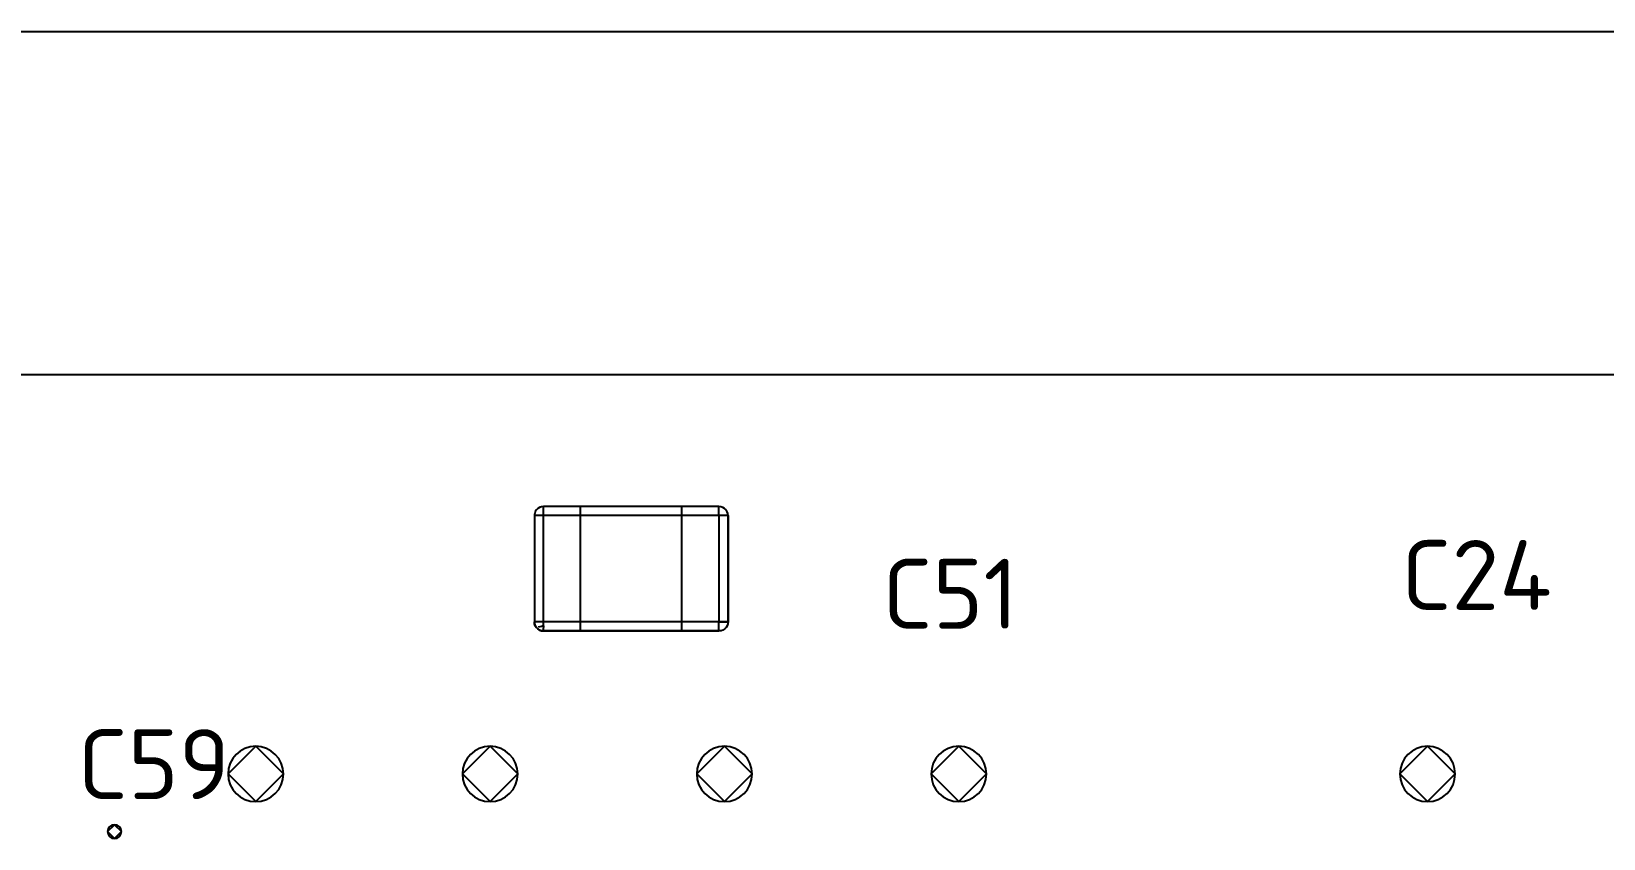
# Model space of a CAD drawing. Header units: inches. Extents: x 5 to 589, y -420 to -5.
# Drawn here: x 450.82 to 484.9, y -75 to -57.5 of the extents above; entities that cross this region are included whole.
import ezdxf

# ---------------------------------------------------------------- set-up
doc = ezdxf.new("R2010")
doc.units = ezdxf.units.IN
doc.header["$MEASUREMENT"] = 0
doc.styles.add('ISOCPEUR0', font='isocpeur.ttf', dxfattribs={"height": 2.87999})

msp = doc.modelspace()

# ---------------------------------------------------------------- linework, layer by layer
at = {"color": 18, "true_color": 0x000000}
for p, q in [((440, -57.5), (504.565, -57.5)), ((511.374, -64.947), (359.374, -64.947)), ((461.88, -67.803), (461.838, -67.817)), ((461.88, -67.803), (461.838, -67.817)), ((461.872, -67.805), (461.84, -67.815)), ((461.924, -67.797), (461.88, -67.803)), ((461.924, -67.797), (461.88, -67.803)), ((461.88, -67.801), (461.88, -67.803)), ((462.724, -67.797), (461.924, -67.797)), ((461.924, -67.803), (461.924, -67.797)), ((462.724, -67.797), (461.924, -67.797)), ((461.924, -67.817), (461.924, -67.803)), ((464.924, -67.797), (462.724, -67.797)), ((462.724, -67.803), (462.724, -67.797)), ((464.924, -67.797), (462.724, -67.797)), ((462.724, -67.803), (462.724, -67.797)), ((462.724, -67.817), (462.724, -67.803)), ((462.724, -67.817), (462.724, -67.803)), ((465.724, -67.797), (464.924, -67.797)), ((464.924, -67.803), (464.924, -67.797)), ((465.724, -67.797), (464.924, -67.797)), ((464.924, -67.803), (464.924, -67.797)), ((464.924, -67.817), (464.924, -67.803)), ((464.924, -67.817), (464.924, -67.803)), ((465.768, -67.803), (465.724, -67.797)), ((465.724, -67.803), (465.724, -67.797)), ((465.768, -67.803), (465.724, -67.797)), ((465.724, -67.817), (465.724, -67.803)), ((465.81, -67.817), (465.768, -67.803)), ((465.81, -67.817), (465.768, -67.803)), ((461.728, -67.955), (461.724, -67.997)), ((461.728, -67.955), (461.724, -67.997)), ((461.724, -67.997), (461.724, -70.297)), ((461.73, -67.997), (461.724, -67.997)), ((461.724, -67.997), (461.724, -70.297)), ((461.732, -67.947), (461.728, -67.955)), ((461.732, -67.947), (461.728, -67.955)), ((461.73, -67.953), (461.728, -67.953)), ((461.744, -67.997), (461.73, -67.997)), ((461.744, -67.909), (461.732, -67.947)), ((461.744, -67.909), (461.732, -67.947)), ((461.768, -67.871), (461.744, -67.909)), ((461.768, -67.871), (461.744, -67.909)), ((461.768, -67.997), (461.744, -67.997)), ((461.782, -67.855), (461.768, -67.871)), ((461.768, -67.871), (461.768, -67.873)), ((461.8, -67.997), (461.768, -67.997)), ((461.782, -67.855), (461.77, -67.871)), ((461.8, -67.841), (461.782, -67.855)), ((461.8, -67.841), (461.782, -67.855)), ((461.838, -67.817), (461.8, -67.841)), ((461.838, -67.817), (461.8, -67.841)), ((461.806, -67.835), (461.8, -67.841)), ((461.838, -67.997), (461.8, -67.997)), ((461.83, -67.821), (461.806, -67.835)), ((461.84, -67.815), (461.838, -67.817)), ((461.88, -67.997), (461.838, -67.997)), ((461.924, -67.997), (461.88, -67.997)), ((461.924, -67.841), (461.924, -67.817)), ((461.924, -67.873), (461.924, -67.841)), ((461.924, -67.911), (461.924, -67.873)), ((461.924, -67.953), (461.924, -67.911)), ((461.924, -67.997), (461.924, -67.953)), ((461.924, -70.297), (461.924, -67.997)), ((462.724, -67.997), (461.924, -67.997)), ((462.724, -67.841), (462.724, -67.817)), ((462.724, -67.841), (462.724, -67.817)), ((462.724, -67.873), (462.724, -67.841)), ((462.724, -67.873), (462.724, -67.841)), ((462.724, -67.911), (462.724, -67.873)), ((462.724, -67.911), (462.724, -67.873)), ((462.724, -67.953), (462.724, -67.911)), ((462.724, -67.953), (462.724, -67.911)), ((462.724, -67.997), (462.724, -67.953)), ((462.724, -67.997), (462.724, -67.953)), ((462.724, -70.297), (462.724, -67.997)), ((462.724, -70.297), (462.724, -67.997)), ((464.924, -67.997), (462.724, -67.997)), ((464.924, -67.841), (464.924, -67.817)), ((464.924, -67.841), (464.924, -67.817)), ((464.924, -67.873), (464.924, -67.841)), ((464.924, -67.873), (464.924, -67.841)), ((464.924, -67.911), (464.924, -67.873)), ((464.924, -67.911), (464.924, -67.873)), ((464.924, -67.953), (464.924, -67.911)), ((464.924, -67.953), (464.924, -67.911)), ((464.924, -67.997), (464.924, -67.953)), ((464.924, -67.997), (464.924, -67.953)), ((464.924, -70.297), (464.924, -67.997)), ((464.924, -70.297), (464.924, -67.997)), ((465.724, -67.997), (464.924, -67.997)), ((465.724, -67.841), (465.724, -67.817)), ((465.724, -67.873), (465.724, -67.841)), ((465.724, -67.911), (465.724, -67.873)), ((465.724, -67.953), (465.724, -67.911)), ((465.724, -67.997), (465.724, -67.953)), ((465.768, -67.997), (465.724, -67.997)), ((465.724, -67.997), (465.724, -70.297)), ((465.81, -67.997), (465.768, -67.997)), ((465.848, -67.841), (465.81, -67.817)), ((465.848, -67.841), (465.81, -67.817)), ((465.848, -67.997), (465.81, -67.997)), ((465.88, -67.873), (465.848, -67.841)), ((465.88, -67.873), (465.848, -67.841)), ((465.88, -67.997), (465.848, -67.997)), ((465.904, -67.911), (465.88, -67.873)), ((465.904, -67.911), (465.88, -67.873)), ((465.904, -67.997), (465.88, -67.997)), ((465.918, -67.953), (465.904, -67.911)), ((465.918, -67.953), (465.904, -67.911)), ((465.918, -67.997), (465.904, -67.997)), ((465.924, -67.997), (465.918, -67.953)), ((465.924, -67.997), (465.918, -67.953)), ((465.924, -67.997), (465.918, -67.997)), ((465.924, -70.297), (465.924, -67.997)), ((465.924, -67.997), (465.924, -70.297)), ((461.724, -70.297), (461.73, -70.341)), ((461.73, -70.297), (461.724, -70.297)), ((461.73, -70.341), (461.724, -70.297)), ((461.744, -70.297), (461.73, -70.297)), ((461.73, -70.341), (461.744, -70.383)), ((461.744, -70.383), (461.73, -70.341)), ((461.768, -70.297), (461.744, -70.297)), ((461.744, -70.383), (461.768, -70.421)), ((461.768, -70.421), (461.744, -70.383)), ((461.8, -70.297), (461.768, -70.297)), ((461.768, -70.421), (461.8, -70.453)), ((461.8, -70.453), (461.768, -70.421)), ((461.838, -70.297), (461.8, -70.297)), ((461.8, -70.453), (461.838, -70.477)), ((461.838, -70.477), (461.8, -70.453)), ((461.844, -70.409), (461.808, -70.413)), ((461.88, -70.297), (461.838, -70.297)), ((461.838, -70.477), (461.88, -70.493)), ((461.88, -70.493), (461.838, -70.477)), ((461.882, -70.401), (461.844, -70.409)), ((461.924, -70.297), (461.88, -70.297)), ((461.88, -70.493), (461.924, -70.497)), ((461.924, -70.497), (461.88, -70.493)), ((461.924, -70.387), (461.882, -70.401)), ((461.924, -70.327), (461.924, -70.297)), ((462.724, -70.297), (461.924, -70.297)), ((461.924, -70.357), (461.924, -70.327)), ((461.924, -70.387), (461.924, -70.357)), ((461.924, -70.387), (461.924, -70.423)), ((461.924, -70.455), (461.924, -70.423)), ((461.924, -70.477), (461.924, -70.455)), ((461.924, -70.493), (461.924, -70.477)), ((461.924, -70.497), (461.924, -70.493)), ((461.924, -70.497), (462.724, -70.497)), ((462.724, -70.497), (461.924, -70.497)), ((462.724, -70.341), (462.724, -70.297)), ((462.724, -70.341), (462.724, -70.297)), ((464.924, -70.297), (462.724, -70.297)), ((462.724, -70.383), (462.724, -70.341)), ((462.724, -70.383), (462.724, -70.341)), ((462.724, -70.421), (462.724, -70.383)), ((462.724, -70.421), (462.724, -70.383)), ((462.724, -70.453), (462.724, -70.421)), ((462.724, -70.453), (462.724, -70.421)), ((462.724, -70.477), (462.724, -70.453)), ((462.724, -70.477), (462.724, -70.453)), ((462.724, -70.493), (462.724, -70.477)), ((462.724, -70.493), (462.724, -70.477)), ((462.724, -70.497), (462.724, -70.493)), ((462.724, -70.497), (462.724, -70.493)), ((462.724, -70.497), (464.924, -70.497)), ((464.924, -70.497), (462.724, -70.497)), ((464.924, -70.341), (464.924, -70.297)), ((464.924, -70.341), (464.924, -70.297)), ((465.724, -70.297), (464.924, -70.297)), ((464.924, -70.383), (464.924, -70.341)), ((464.924, -70.383), (464.924, -70.341)), ((464.924, -70.421), (464.924, -70.383)), ((464.924, -70.421), (464.924, -70.383)), ((464.924, -70.453), (464.924, -70.421)), ((464.924, -70.453), (464.924, -70.421)), ((464.924, -70.477), (464.924, -70.453)), ((464.924, -70.477), (464.924, -70.453)), ((464.924, -70.493), (464.924, -70.477)), ((464.924, -70.493), (464.924, -70.477)), ((464.924, -70.497), (464.924, -70.493)), ((464.924, -70.497), (464.924, -70.493)), ((464.924, -70.497), (465.724, -70.497)), ((465.724, -70.497), (464.924, -70.497)), ((465.724, -70.497), (465.724, -70.297)), ((465.724, -70.297), (465.924, -70.297)), ((465.724, -70.341), (465.724, -70.297)), ((465.768, -70.297), (465.724, -70.297)), ((465.724, -70.383), (465.724, -70.341)), ((465.724, -70.421), (465.724, -70.383)), ((465.724, -70.453), (465.724, -70.421)), ((465.724, -70.477), (465.724, -70.453)), ((465.724, -70.493), (465.724, -70.477)), ((465.724, -70.497), (465.724, -70.493)), ((465.766, -70.493), (465.724, -70.497)), ((465.774, -70.491), (465.766, -70.493)), ((465.81, -70.297), (465.768, -70.297)), ((465.768, -70.493), (465.768, -70.493)), ((465.812, -70.477), (465.774, -70.491)), ((465.848, -70.297), (465.81, -70.297)), ((465.85, -70.453), (465.812, -70.477)), ((465.88, -70.297), (465.848, -70.297)), ((465.85, -70.453), (465.848, -70.453)), ((465.866, -70.439), (465.852, -70.451)), ((465.88, -70.421), (465.866, -70.439)), ((465.904, -70.297), (465.88, -70.297)), ((465.904, -70.383), (465.88, -70.421)), ((465.88, -70.423), (465.88, -70.423)), ((465.918, -70.297), (465.904, -70.297)), ((465.918, -70.341), (465.904, -70.383)), ((465.906, -70.381), (465.904, -70.383)), ((465.916, -70.349), (465.906, -70.381)), ((465.924, -70.297), (465.918, -70.297)), ((465.924, -70.297), (465.918, -70.341)), ((465.92, -70.341), (465.92, -70.341)), ((455.084, -73.597), (455.684, -72.997)), ((455.684, -72.997), (456.284, -73.597)), ((460.164, -73.597), (460.764, -72.997)), ((460.764, -72.997), (461.364, -73.597)), ((465.244, -73.597), (465.844, -72.997)), ((465.844, -72.997), (466.444, -73.597)), ((470.324, -73.597), (470.924, -72.997)), ((470.924, -72.997), (471.524, -73.597)), ((480.484, -73.597), (481.084, -72.997)), ((481.084, -72.997), (481.684, -73.597)), ((455.684, -74.197), (455.084, -73.597)), ((456.284, -73.597), (455.684, -74.197)), ((460.764, -74.197), (460.164, -73.597)), ((461.364, -73.597), (460.764, -74.197)), ((465.844, -74.197), (465.244, -73.597)), ((466.444, -73.597), (465.844, -74.197)), ((470.924, -74.197), (470.324, -73.597)), ((471.524, -73.597), (470.924, -74.197)), ((481.084, -74.197), (480.484, -73.597)), ((481.684, -73.597), (481.084, -74.197)), ((452.474, -74.847), (452.624, -74.697)), ((452.624, -74.997), (452.474, -74.847)), ((452.624, -74.697), (452.774, -74.847)), ((452.774, -74.847), (452.624, -74.997))]:
    msp.add_line(p, q, dxfattribs=at)
at = {"color": 7, "true_color": 0xffffff}
for p, q in [((461.88, -67.803), (461.838, -67.817)), ((461.88, -67.803), (461.838, -67.817)), ((461.872, -67.805), (461.84, -67.815)), ((461.924, -67.797), (461.88, -67.803)), ((461.924, -67.797), (461.88, -67.803)), ((461.88, -67.801), (461.88, -67.803)), ((462.724, -67.797), (461.924, -67.797)), ((461.924, -67.803), (461.924, -67.797)), ((462.724, -67.797), (461.924, -67.797)), ((461.924, -67.817), (461.924, -67.803)), ((464.924, -67.797), (462.724, -67.797)), ((462.724, -67.803), (462.724, -67.797)), ((464.924, -67.797), (462.724, -67.797)), ((462.724, -67.803), (462.724, -67.797)), ((462.724, -67.817), (462.724, -67.803)), ((462.724, -67.817), (462.724, -67.803)), ((465.724, -67.797), (464.924, -67.797)), ((464.924, -67.803), (464.924, -67.797)), ((465.724, -67.797), (464.924, -67.797)), ((464.924, -67.803), (464.924, -67.797)), ((464.924, -67.817), (464.924, -67.803)), ((464.924, -67.817), (464.924, -67.803)), ((465.768, -67.803), (465.724, -67.797)), ((465.724, -67.803), (465.724, -67.797)), ((465.768, -67.803), (465.724, -67.797)), ((465.724, -67.817), (465.724, -67.803)), ((465.81, -67.817), (465.768, -67.803)), ((465.81, -67.817), (465.768, -67.803)), ((461.728, -67.955), (461.724, -67.997)), ((461.728, -67.955), (461.724, -67.997)), ((461.724, -67.997), (461.724, -70.297)), ((461.73, -67.997), (461.724, -67.997)), ((461.724, -67.997), (461.724, -70.297)), ((461.732, -67.947), (461.728, -67.955)), ((461.732, -67.947), (461.728, -67.955)), ((461.73, -67.953), (461.728, -67.953)), ((461.744, -67.997), (461.73, -67.997)), ((461.744, -67.909), (461.732, -67.947)), ((461.744, -67.909), (461.732, -67.947)), ((461.768, -67.871), (461.744, -67.909)), ((461.768, -67.871), (461.744, -67.909)), ((461.768, -67.997), (461.744, -67.997)), ((461.782, -67.855), (461.768, -67.871)), ((461.768, -67.871), (461.768, -67.873)), ((461.8, -67.997), (461.768, -67.997)), ((461.782, -67.855), (461.77, -67.871)), ((461.8, -67.841), (461.782, -67.855)), ((461.8, -67.841), (461.782, -67.855)), ((461.838, -67.817), (461.8, -67.841)), ((461.838, -67.817), (461.8, -67.841)), ((461.806, -67.835), (461.8, -67.841)), ((461.838, -67.997), (461.8, -67.997)), ((461.83, -67.821), (461.806, -67.835)), ((461.84, -67.815), (461.838, -67.817)), ((461.88, -67.997), (461.838, -67.997)), ((461.924, -67.997), (461.88, -67.997)), ((461.924, -67.841), (461.924, -67.817)), ((461.924, -67.873), (461.924, -67.841)), ((461.924, -67.911), (461.924, -67.873)), ((461.924, -67.953), (461.924, -67.911)), ((461.924, -67.997), (461.924, -67.953)), ((461.924, -70.297), (461.924, -67.997)), ((462.724, -67.997), (461.924, -67.997)), ((462.724, -67.841), (462.724, -67.817)), ((462.724, -67.841), (462.724, -67.817)), ((462.724, -67.873), (462.724, -67.841)), ((462.724, -67.873), (462.724, -67.841)), ((462.724, -67.911), (462.724, -67.873)), ((462.724, -67.911), (462.724, -67.873)), ((462.724, -67.953), (462.724, -67.911)), ((462.724, -67.953), (462.724, -67.911)), ((462.724, -67.997), (462.724, -67.953)), ((462.724, -67.997), (462.724, -67.953)), ((462.724, -70.297), (462.724, -67.997)), ((462.724, -70.297), (462.724, -67.997)), ((464.924, -67.997), (462.724, -67.997)), ((464.924, -67.841), (464.924, -67.817)), ((464.924, -67.841), (464.924, -67.817)), ((464.924, -67.873), (464.924, -67.841)), ((464.924, -67.873), (464.924, -67.841)), ((464.924, -67.911), (464.924, -67.873)), ((464.924, -67.911), (464.924, -67.873)), ((464.924, -67.953), (464.924, -67.911)), ((464.924, -67.953), (464.924, -67.911)), ((464.924, -67.997), (464.924, -67.953)), ((464.924, -67.997), (464.924, -67.953)), ((464.924, -70.297), (464.924, -67.997)), ((464.924, -70.297), (464.924, -67.997)), ((465.724, -67.997), (464.924, -67.997)), ((465.724, -67.841), (465.724, -67.817)), ((465.724, -67.873), (465.724, -67.841)), ((465.724, -67.911), (465.724, -67.873)), ((465.724, -67.953), (465.724, -67.911)), ((465.724, -67.997), (465.724, -67.953)), ((465.768, -67.997), (465.724, -67.997)), ((465.724, -67.997), (465.724, -70.297)), ((465.81, -67.997), (465.768, -67.997)), ((465.848, -67.841), (465.81, -67.817)), ((465.848, -67.841), (465.81, -67.817)), ((465.848, -67.997), (465.81, -67.997)), ((465.88, -67.873), (465.848, -67.841)), ((465.88, -67.873), (465.848, -67.841)), ((465.88, -67.997), (465.848, -67.997)), ((465.904, -67.911), (465.88, -67.873)), ((465.904, -67.911), (465.88, -67.873)), ((465.904, -67.997), (465.88, -67.997)), ((465.918, -67.953), (465.904, -67.911)), ((465.918, -67.953), (465.904, -67.911)), ((465.918, -67.997), (465.904, -67.997)), ((465.924, -67.997), (465.918, -67.953)), ((465.924, -67.997), (465.918, -67.953)), ((465.924, -67.997), (465.918, -67.997)), ((465.924, -70.297), (465.924, -67.997)), ((465.924, -67.997), (465.924, -70.297)), ((461.724, -70.297), (461.73, -70.341)), ((461.73, -70.297), (461.724, -70.297)), ((461.73, -70.341), (461.724, -70.297)), ((461.744, -70.297), (461.73, -70.297)), ((461.73, -70.341), (461.744, -70.383)), ((461.744, -70.383), (461.73, -70.341)), ((461.768, -70.297), (461.744, -70.297)), ((461.744, -70.383), (461.768, -70.421)), ((461.768, -70.421), (461.744, -70.383)), ((461.8, -70.297), (461.768, -70.297)), ((461.768, -70.421), (461.8, -70.453)), ((461.8, -70.453), (461.768, -70.421)), ((461.838, -70.297), (461.8, -70.297)), ((461.8, -70.453), (461.838, -70.477)), ((461.838, -70.477), (461.8, -70.453)), ((461.844, -70.409), (461.808, -70.413)), ((461.88, -70.297), (461.838, -70.297)), ((461.838, -70.477), (461.88, -70.493)), ((461.88, -70.493), (461.838, -70.477)), ((461.882, -70.401), (461.844, -70.409)), ((461.924, -70.297), (461.88, -70.297)), ((461.88, -70.493), (461.924, -70.497)), ((461.924, -70.497), (461.88, -70.493)), ((461.924, -70.387), (461.882, -70.401)), ((461.924, -70.327), (461.924, -70.297)), ((462.724, -70.297), (461.924, -70.297)), ((461.924, -70.357), (461.924, -70.327)), ((461.924, -70.387), (461.924, -70.357)), ((461.924, -70.387), (461.924, -70.423)), ((461.924, -70.455), (461.924, -70.423)), ((461.924, -70.477), (461.924, -70.455)), ((461.924, -70.493), (461.924, -70.477)), ((461.924, -70.497), (461.924, -70.493)), ((461.924, -70.497), (462.724, -70.497)), ((462.724, -70.497), (461.924, -70.497)), ((462.724, -70.341), (462.724, -70.297)), ((462.724, -70.341), (462.724, -70.297)), ((464.924, -70.297), (462.724, -70.297)), ((462.724, -70.383), (462.724, -70.341)), ((462.724, -70.383), (462.724, -70.341)), ((462.724, -70.421), (462.724, -70.383)), ((462.724, -70.421), (462.724, -70.383)), ((462.724, -70.453), (462.724, -70.421)), ((462.724, -70.453), (462.724, -70.421)), ((462.724, -70.477), (462.724, -70.453)), ((462.724, -70.477), (462.724, -70.453)), ((462.724, -70.493), (462.724, -70.477)), ((462.724, -70.493), (462.724, -70.477)), ((462.724, -70.497), (462.724, -70.493)), ((462.724, -70.497), (462.724, -70.493)), ((462.724, -70.497), (464.924, -70.497)), ((464.924, -70.497), (462.724, -70.497)), ((464.924, -70.341), (464.924, -70.297)), ((464.924, -70.341), (464.924, -70.297)), ((465.724, -70.297), (464.924, -70.297)), ((464.924, -70.383), (464.924, -70.341)), ((464.924, -70.383), (464.924, -70.341)), ((464.924, -70.421), (464.924, -70.383)), ((464.924, -70.421), (464.924, -70.383)), ((464.924, -70.453), (464.924, -70.421)), ((464.924, -70.453), (464.924, -70.421)), ((464.924, -70.477), (464.924, -70.453)), ((464.924, -70.477), (464.924, -70.453)), ((464.924, -70.493), (464.924, -70.477)), ((464.924, -70.493), (464.924, -70.477)), ((464.924, -70.497), (464.924, -70.493)), ((464.924, -70.497), (464.924, -70.493)), ((464.924, -70.497), (465.724, -70.497)), ((465.724, -70.497), (464.924, -70.497)), ((465.724, -70.497), (465.724, -70.297)), ((465.724, -70.297), (465.924, -70.297)), ((465.724, -70.341), (465.724, -70.297)), ((465.768, -70.297), (465.724, -70.297)), ((465.724, -70.383), (465.724, -70.341)), ((465.724, -70.421), (465.724, -70.383)), ((465.724, -70.453), (465.724, -70.421)), ((465.724, -70.477), (465.724, -70.453)), ((465.724, -70.493), (465.724, -70.477)), ((465.724, -70.497), (465.724, -70.493)), ((465.766, -70.493), (465.724, -70.497)), ((465.774, -70.491), (465.766, -70.493)), ((465.81, -70.297), (465.768, -70.297)), ((465.768, -70.493), (465.768, -70.493)), ((465.812, -70.477), (465.774, -70.491)), ((465.848, -70.297), (465.81, -70.297)), ((465.85, -70.453), (465.812, -70.477)), ((465.88, -70.297), (465.848, -70.297)), ((465.85, -70.453), (465.848, -70.453)), ((465.866, -70.439), (465.852, -70.451)), ((465.88, -70.421), (465.866, -70.439)), ((465.904, -70.297), (465.88, -70.297)), ((465.904, -70.383), (465.88, -70.421)), ((465.88, -70.423), (465.88, -70.423)), ((465.918, -70.297), (465.904, -70.297)), ((465.918, -70.341), (465.904, -70.383)), ((465.906, -70.381), (465.904, -70.383)), ((465.916, -70.349), (465.906, -70.381)), ((465.924, -70.297), (465.918, -70.297)), ((465.924, -70.297), (465.918, -70.341)), ((465.92, -70.341), (465.92, -70.341))]:
    msp.add_line(p, q, dxfattribs=at)
at = {"color": 18, "true_color": 0x000000}
for centre, radius, start, end in [((455.684, -73.597), 0.6, 90, 180), ((455.684, -73.597), 0.6, 0, 90), ((460.764, -73.597), 0.6, 90, 180), ((460.764, -73.597), 0.6, 0, 90), ((465.844, -73.597), 0.6, 90, 180), ((465.844, -73.597), 0.6, 0, 90), ((470.924, -73.597), 0.6, 90, 180), ((470.924, -73.597), 0.6, 0, 90), ((481.084, -73.597), 0.6, 90, 180), ((481.084, -73.597), 0.6, 0, 90), ((455.684, -73.597), 0.6, 180, 270), ((455.684, -73.597), 0.6, 270, 0), ((460.764, -73.597), 0.6, 180, 270), ((460.764, -73.597), 0.6, 270, 0), ((465.844, -73.597), 0.6, 180, 270), ((465.844, -73.597), 0.6, 270, 0), ((470.924, -73.597), 0.6, 180, 270), ((470.924, -73.597), 0.6, 270, 0), ((481.084, -73.597), 0.6, 180, 270), ((481.084, -73.597), 0.6, 270, 0), ((452.624, -74.847), 0.15, 90, 180), ((452.624, -74.847), 0.15, 180, 270), ((452.624, -74.847), 0.15, 0, 90), ((452.624, -74.847), 0.15, 270, 0)]:
    msp.add_arc(centre, radius, start, end, dxfattribs=at)

# ---------------------------------------------------------------- texts
at = {"color": 18, "true_color": 0x000000, "style": 'ISOCPEUR0'}
for s, p in [('C24', (480.515, -70.042)), ('C51', (469.266, -70.448)), ('C59', (451.824, -74.142))]:
    msp.add_text(s, height=1.5158, dxfattribs=at).set_placement(p)

doc.saveas('drawing.dxf')
